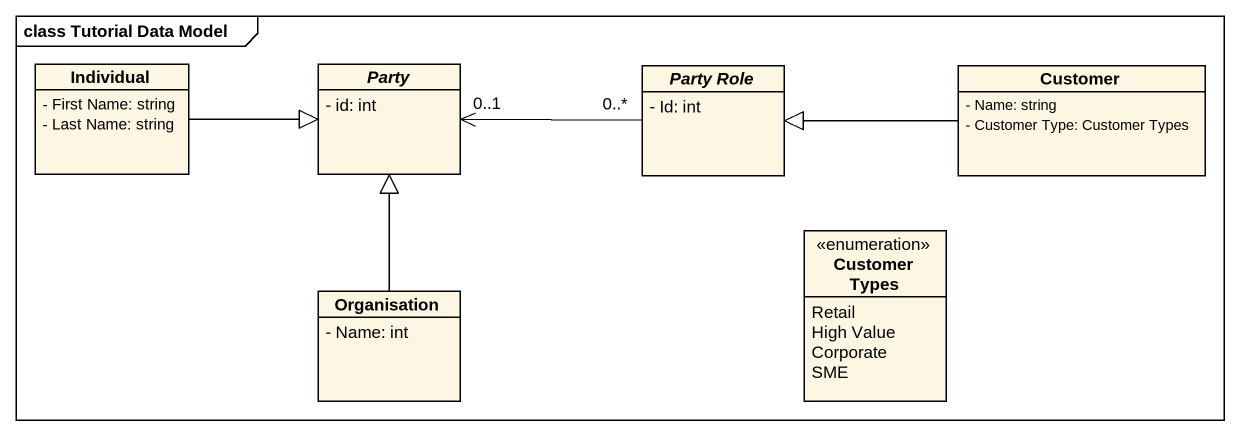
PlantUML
@startuml
mainframe class Tutorial Data Model
hide circle
hide empty members
skinparam classAttributeIconSize 0
class Individual {
  - First Name: string
  - Last Name: string
}
abstract class Party {
  - id: int
}
abstract class "Party Role" as Party_Role {
  - Id: int
}
class Customer {
  - Name: string
  - Customer Type: Customer Types
}
enum "Customer Types" as Customer_Types {
  Retail
  High Value
  Corporate
  SME
}
class Organisation {
  - Name: int
}
Individual -right-|> Party
Party_Role "0..*" -left-> "0..1" Party
Customer -left-|> Party_Role
Organisation -up-|> Party
@enduml
